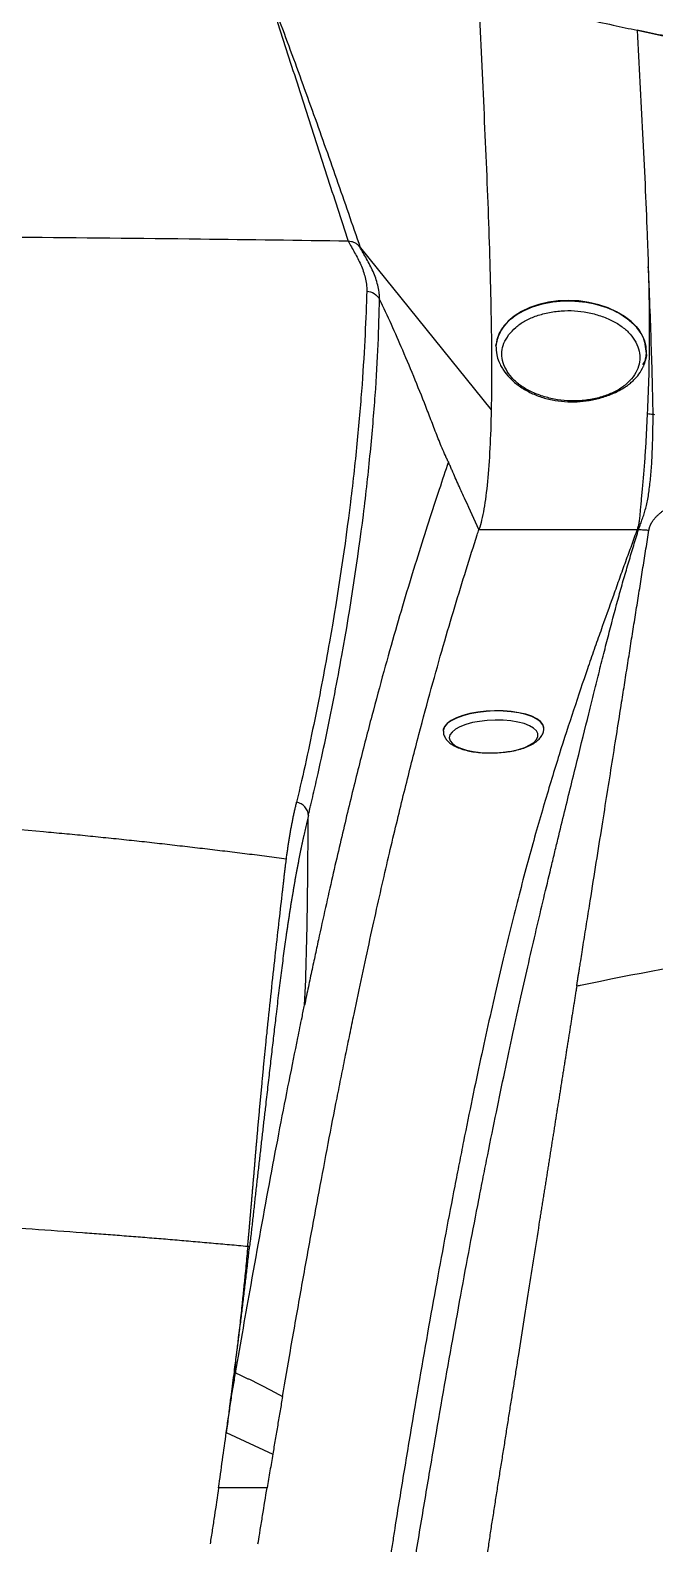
# Model space of a CAD drawing. Extents: x 527 to 611, y 788 to 934.
# Drawn here: x 575.27 to 581.48, y 869.57 to 884.62 of the extents above; entities that cross this region are included whole.
import ezdxf

# ---------------------------------------------------------------- set-up
doc = ezdxf.new("R2010")
doc.units = 0
doc.header["$MEASUREMENT"] = 0
doc.layers.add('1', color=4, linetype='Continuous')
doc.layers.add('GEOMETRY', color=3, linetype='Continuous', lineweight=25)

# ---------------------------------------------------------------- blocks, each defined once
blk = doc.blocks.new('2026_FLAIR')
at = {"layer": 'GEOMETRY'}
for p, q in [((51.488, 79.097), (52.787, 77.486)), ((54.35, 78.907), (54.349, 78.907)), ((54.414, 77.435), (54.397, 77.441)), ((52.666, 76.297), (54.238, 76.297)), ((52.311, 74.292), (52.311, 74.29)), ((53.31, 74.322), (53.31, 74.324)), ((50.153, 67.317), (50.615, 67.101)), ((50.559, 66.767), (50.076, 66.767))]:
    blk.add_line(p, q, dxfattribs=at)
at = {"layer": 'GEOMETRY', "flags": 128}
for points in [[(54.332, 78.05), (54.328, 78.114), (54.311, 78.18), (54.28, 78.245), (54.236, 78.306), (54.18, 78.363), (54.112, 78.415), (54.035, 78.461), (53.95, 78.5), (53.857, 78.531), (53.76, 78.554), (53.659, 78.568), (53.557, 78.572), (53.455, 78.568), (53.356, 78.555), (53.26, 78.532), (53.171, 78.502), (53.09, 78.463), (53.017, 78.418), (52.956, 78.366), (52.905, 78.309), (52.868, 78.248), (52.844, 78.183), (52.833, 78.117), (52.833, 78.114)], [(53.31, 74.324), (53.31, 74.326), (53.301, 74.357), (53.278, 74.386), (53.241, 74.413), (53.192, 74.438), (53.132, 74.458), (53.063, 74.474), (52.986, 74.486), (52.905, 74.492), (52.821, 74.493), (52.736, 74.489), (52.654, 74.479), (52.576, 74.465), (52.504, 74.446), (52.442, 74.423), (52.39, 74.396), (52.35, 74.368), (52.324, 74.337), (52.311, 74.306), (52.311, 74.292)], [(53.31, 74.322), (53.31, 74.323), (53.301, 74.354), (53.278, 74.384), (53.241, 74.411), (53.192, 74.435), (53.132, 74.456), (53.063, 74.472), (52.987, 74.483), (52.905, 74.49), (52.821, 74.491), (52.736, 74.486), (52.654, 74.477), (52.576, 74.462), (52.504, 74.443), (52.442, 74.42), (52.39, 74.394), (52.351, 74.365), (52.324, 74.335), (52.312, 74.304), (52.311, 74.29)], [(52.915, 74.082), (52.99, 74.093), (53.059, 74.109), (53.121, 74.129), (53.172, 74.153), (53.212, 74.179), (53.239, 74.208), (53.252, 74.237), (53.252, 74.266), (53.237, 74.294), (53.208, 74.321), (53.167, 74.345), (53.114, 74.365), (53.052, 74.381), (52.982, 74.393), (52.907, 74.4), (52.828, 74.401), (52.749, 74.397), (52.672, 74.388), (52.6, 74.375), (52.534, 74.357), (52.477, 74.335), (52.431, 74.309), (52.398, 74.282), (52.377, 74.253), (52.371, 74.224), (52.379, 74.195), (52.401, 74.168), (52.436, 74.142), (52.483, 74.12), (52.541, 74.102), (52.607, 74.088), (52.68, 74.078), (52.758, 74.074), (52.837, 74.075), (52.915, 74.082)]]:
    blk.add_lwpolyline(points, dxfattribs=at)
at = {"layer": 'GEOMETRY'}
blk.add_arc((54.341, 78.564), 0.343, 88.4759, 88.738, dxfattribs=at)
for points, knots in [([(50.509, 81.817), (50.514, 81.803), (50.518, 81.79), (50.527, 81.762), (50.532, 81.748), (50.545, 81.706), (50.554, 81.679), (50.581, 81.595), (50.599, 81.54), (50.652, 81.373), (50.688, 81.262), (50.794, 80.93), (50.865, 80.708), (51.007, 80.266), (51.079, 80.045), (51.222, 79.603), (51.293, 79.382), (51.366, 79.162)], [0, 0, 0, 0, 0.015625, 0.015625, 0.03125, 0.03125, 0.0625, 0.0625, 0.125, 0.125, 0.25, 0.25, 0.5, 0.5, 0.75, 0.75, 1, 1, 1, 1]), ([(51.488, 79.097), (51.409, 79.325), (51.331, 79.552), (51.172, 80.008), (51.091, 80.236), (50.968, 80.577), (50.927, 80.691), (50.845, 80.917), (50.803, 81.031), (50.72, 81.256), (50.678, 81.369), (50.615, 81.537), (50.595, 81.593), (50.563, 81.678), (50.553, 81.706), (50.537, 81.748), (50.532, 81.762), (50.521, 81.79), (50.516, 81.803), (50.511, 81.817)], [0, 0, 0, 0, 0.25, 0.25, 0.5, 0.5, 0.625, 0.625, 0.75, 0.75, 0.875, 0.875, 0.9375, 0.9375, 0.96875, 0.96875, 0.984375, 0.984375, 1, 1, 1, 1]), ([(52.66, 81.596), (52.687, 81.591), (52.742, 81.58), (52.828, 81.563), (52.919, 81.544), (53.016, 81.524), (53.117, 81.503), (53.224, 81.48), (53.335, 81.456), (53.594, 81.4), (53.896, 81.334), (54.16, 81.277), (54.24, 81.26)], [0, 0, 0, 0, 0.050904, 0.10512, 0.162649, 0.22349, 0.287645, 0.355113, 0.425895, 0.499991, 0.847391, 1, 1, 1, 1]), ([(56.955, 80.909), (56.936, 80.909), (56.9, 80.909), (56.845, 80.909), (56.789, 80.91), (56.733, 80.912), (56.677, 80.914), (56.62, 80.916), (56.563, 80.918), (56.505, 80.921), (56.447, 80.925), (56.388, 80.928), (56.329, 80.933), (56.27, 80.937), (56.21, 80.942), (56.15, 80.947), (56.089, 80.953), (56.028, 80.959), (55.967, 80.966), (55.905, 80.973), (55.842, 80.98), (55.779, 80.988), (55.716, 80.996), (55.652, 81.005), (55.556, 81.018), (55.426, 81.037), (55.26, 81.064), (55.088, 81.093), (54.903, 81.127), (54.7, 81.166), (54.476, 81.211), (54.321, 81.243), (54.24, 81.26)], [0, 0, 0, 0, 0.019944, 0.040045, 0.060304, 0.080721, 0.101299, 0.122037, 0.142937, 0.163999, 0.185225, 0.206615, 0.22817, 0.249892, 0.27178, 0.293835, 0.316059, 0.338453, 0.361015, 0.383749, 0.406654, 0.42973, 0.45298, 0.476402, 0.499999, 0.559174, 0.620562, 0.684168, 0.750001, 0.82644, 0.909772, 1, 1, 1, 1]), ([(54.24, 81.26), (54.249, 81.088), (54.267, 80.745), (54.293, 80.233), (54.318, 79.728), (54.337, 79.286), (54.347, 79.015), (54.35, 78.907)], [0, 0, 0, 0, 0.125, 0.25, 0.375, 0.5, 0.584764, 0.584764, 0.584764, 0.584764]), ([(54.24, 81.26), (54.281, 81.251), (54.362, 81.234), (54.481, 81.21), (54.595, 81.187), (54.705, 81.165), (54.81, 81.145), (54.938, 81.12), (55.088, 81.093), (55.26, 81.064), (55.426, 81.037), (55.576, 81.015), (55.71, 80.997), (55.831, 80.981), (55.951, 80.967), (56.068, 80.955), (56.185, 80.944), (56.299, 80.935), (56.412, 80.927), (56.524, 80.92), (56.634, 80.915), (56.742, 80.911), (56.849, 80.909), (56.92, 80.909), (56.955, 80.909)], [0, 0, 0, 0, 0.045974, 0.090225, 0.132752, 0.173557, 0.212639, 0.25, 0.315828, 0.379433, 0.440822, 0.500003, 0.545075, 0.589512, 0.633316, 0.676494, 0.719049, 0.760988, 0.802315, 0.843038, 0.883161, 0.922691, 0.961635, 1, 1, 1, 1]), ([(51.365, 79.162), (50.875, 79.17), (49.186, 79.192), (47.496, 79.207), (46.297, 79.214)], [0.7738818, 0.7738818, 0.7738818, 0.7738818, 0.8152073, 0.9163255, 0.9163255, 0.9163255, 0.9163255]), ([(51.365, 79.162), (51.365, 79.162), (51.365, 79.162), (51.365, 79.162), (51.366, 79.161), (51.366, 79.16), (51.367, 79.159)], [-0.00000006, -0.00000006, -0.00000006, -0.00000006, 0, 0, 0, 0.0004817064, 0.0004817064, 0.0004817064, 0.0004817064]), ([(51.481, 79.105), (51.474, 79.114), (51.467, 79.122), (51.449, 79.136), (51.44, 79.142), (51.42, 79.152), (51.409, 79.155), (51.388, 79.161), (51.377, 79.162), (51.366, 79.162)], [0, 0, 0, 0, 0.25, 0.25, 0.5, 0.5, 0.75, 0.75, 1, 1, 1, 1]), ([(51.367, 79.159), (51.386, 79.124), (51.408, 79.087), (51.451, 79.01), (51.472, 78.97), (51.508, 78.887), (51.524, 78.844), (51.545, 78.757), (51.551, 78.712), (51.55, 78.666)], [0, 0, 0, 0, 0.25, 0.25, 0.5, 0.5, 0.75, 0.75, 1, 1, 1, 1]), ([(51.677, 78.585), (51.677, 78.597), (51.677, 78.609), (51.675, 78.633), (51.674, 78.645), (51.67, 78.68), (51.665, 78.703), (51.648, 78.772), (51.632, 78.817), (51.593, 78.904), (51.571, 78.946), (51.525, 79.028), (51.502, 79.068), (51.481, 79.105)], [0, 0, 0, 0, 0.0625, 0.0625, 0.125, 0.125, 0.25, 0.25, 0.5, 0.5, 0.75, 0.75, 1, 1, 1, 1]), ([(54.349, 78.907), (54.35, 78.874), (54.351, 78.841), (54.353, 78.776), (54.354, 78.743), (54.356, 78.645), (54.357, 78.58), (54.359, 78.389), (54.359, 78.263), (54.357, 77.896), (54.351, 77.664), (54.339, 77.448)], [0, 0, 0, 0, 0.0625, 0.0625, 0.125, 0.125, 0.25, 0.25, 0.5, 0.5, 1, 1, 1, 1]), ([(54.397, 77.441), (54.397, 77.468), (54.397, 77.496), (54.396, 77.551), (54.395, 77.579), (54.393, 77.664), (54.392, 77.721), (54.388, 77.896), (54.384, 78.016), (54.376, 78.262), (54.372, 78.388), (54.364, 78.58), (54.362, 78.645), (54.358, 78.743), (54.357, 78.775), (54.354, 78.841), (54.352, 78.874), (54.35, 78.907)], [0, 0, 0, 0, 0.0625, 0.0625, 0.125, 0.125, 0.25, 0.25, 0.5, 0.5, 0.75, 0.75, 0.875, 0.875, 0.9375, 0.9375, 1, 1, 1, 1]), ([(51.55, 78.666), (51.542, 78.398), (51.528, 78.088), (51.49, 77.563), (51.474, 77.378), (51.446, 77.086), (51.435, 76.986), (51.413, 76.781), (51.401, 76.676), (51.335, 76.141), (51.267, 75.677), (51.135, 74.929), (51.087, 74.672), (51.005, 74.273), (50.977, 74.138), (50.917, 73.865), (50.885, 73.726), (50.852, 73.585)], [0, 0, 0, 0, 0.25, 0.25, 0.375, 0.375, 0.4375, 0.4375, 0.5, 0.5, 0.75, 0.75, 0.875, 0.875, 0.9375, 0.9375, 1, 1, 1, 1]), ([(50.969, 73.454), (50.971, 73.463), (50.973, 73.472), (50.978, 73.489), (50.984, 73.515), (50.99, 73.542), (51.002, 73.594), (51.01, 73.628), (51.034, 73.732), (51.05, 73.8), (51.096, 74.004), (51.125, 74.139), (51.208, 74.536), (51.257, 74.793), (51.392, 75.541), (51.462, 76.009), (51.53, 76.55), (51.542, 76.656), (51.566, 76.863), (51.576, 76.965), (51.605, 77.262), (51.621, 77.45), (51.647, 77.808), (51.656, 77.977), (51.67, 78.296), (51.674, 78.446), (51.677, 78.585)], [0, 0, 0, 0, 0.003906, 0.003906, 0.007812, 0.015625, 0.015625, 0.03125, 0.03125, 0.0625, 0.0625, 0.125, 0.125, 0.25, 0.25, 0.5, 0.5, 0.5625, 0.5625, 0.625, 0.625, 0.75, 0.75, 0.875, 0.875, 1, 1, 1, 1]), ([(51.55, 78.666), (51.576, 78.664), (51.602, 78.656), (51.646, 78.628), (51.665, 78.608), (51.677, 78.585)], [0, 0, 0, 0, 0.5, 0.5, 1, 1, 1, 1]), ([(52.362, 76.967), (52.362, 76.967), (52.36, 76.97), (52.356, 76.979), (52.35, 76.991), (52.346, 77), (52.344, 77.004), (52.342, 77.008), (52.338, 77.017), (52.312, 77.074), (52.268, 77.18), (52.21, 77.33), (52.133, 77.531), (52.033, 77.781), (51.878, 78.151), (51.759, 78.419), (51.677, 78.585)], [0.034567, 0.034567, 0.034567, 0.034567, 0.0346044, 0.0385107, 0.0463232, 0.0492529, 0.0502294, 0.051206, 0.0541357, 0.0619482, 0.1244482, 0.1869482, 0.2494482, 0.3744482, 0.4994482, 0.7148812, 0.7148812, 0.7148812, 0.7148812]), ([(52.834, 78.123), (52.85, 78.186), (52.882, 78.312), (53.068, 78.465), (53.324, 78.559), (53.622, 78.58), (53.913, 78.525), (54.152, 78.402), (54.31, 78.233), (54.322, 78.108), (54.328, 78.047)], [0, 0, 0, 0, 0.1259187, 0.2518374, 0.3777561, 0.5036748, 0.6295935, 0.7555122, 0.8814309, 1, 1, 1, 1]), ([(52.961, 78.23), (52.944, 78.203), (52.909, 78.15), (52.889, 78.063), (52.896, 77.975), (52.931, 77.888), (52.987, 77.806), (53.066, 77.733), (53.166, 77.672), (53.284, 77.624), (53.412, 77.589), (53.545, 77.573), (53.679, 77.574), (53.811, 77.593), (53.934, 77.627), (54.043, 77.676), (54.133, 77.739), (54.202, 77.814), (54.25, 77.896), (54.271, 77.983), (54.263, 78.071), (54.229, 78.158), (54.173, 78.24), (54.094, 78.313), (53.993, 78.375), (53.876, 78.422), (53.748, 78.457), (53.615, 78.474), (53.481, 78.472), (53.349, 78.453), (53.225, 78.419), (53.117, 78.37), (53.026, 78.307), (52.983, 78.256), (52.961, 78.23)], [0, 0, 0, 0, 0.031876, 0.062463, 0.093119, 0.125146, 0.156858, 0.187421, 0.218073, 0.250056, 0.282024, 0.312672, 0.343245, 0.374979, 0.406906, 0.4375, 0.468061, 0.499935, 0.531755, 0.562351, 0.593012, 0.625034, 0.65678, 0.687361, 0.718015, 0.749983, 0.781893, 0.812517, 0.843102, 0.874889, 0.906885, 0.937543, 0.968153, 1, 1, 1, 1]), ([(52.835, 78.121), (52.836, 78.092), (52.838, 78.04), (52.86, 77.97), (52.885, 77.919), (52.918, 77.866), (52.969, 77.802), (53.052, 77.729), (53.155, 77.665), (53.269, 77.615), (53.391, 77.582), (53.516, 77.565), (53.642, 77.564), (53.766, 77.578), (53.888, 77.606), (53.993, 77.644), (54.074, 77.684), (54.129, 77.719), (54.172, 77.751), (54.215, 77.79), (54.264, 77.844), (54.288, 77.892), (54.302, 77.919)], [0, 0, 0, 0, 0.056028, 0.101081, 0.135179, 0.160084, 0.215103, 0.279626, 0.343735, 0.406021, 0.466641, 0.525739, 0.584017, 0.642407, 0.702982, 0.767443, 0.810596, 0.846325, 0.873999, 0.900822, 0.943361, 1, 1, 1, 1]), ([(54.328, 78.047), (54.329, 78.043), (54.339, 78.004), (54.314, 77.968), (54.291, 77.934)], [0, 0, 0, 0, 0.095461, 1, 1, 1, 1]), ([(54.302, 77.919), (54.303, 77.92), (54.313, 77.938), (54.323, 77.978), (54.327, 78.016), (54.329, 78.036)], [0, 0, 0, 0, 0.026017, 0.488809, 1, 1, 1, 1]), ([(54.339, 77.448), (54.336, 77.384), (54.333, 77.321), (54.327, 77.198), (54.324, 77.139), (54.316, 77.024), (54.312, 76.969), (54.304, 76.862), (54.3, 76.811), (54.291, 76.713), (54.286, 76.667), (54.28, 76.6), (54.278, 76.579), (54.274, 76.537), (54.272, 76.517), (54.268, 76.478), (54.267, 76.459), (54.264, 76.423), (54.262, 76.406), (54.258, 76.372), (54.256, 76.356), (54.251, 76.333), (54.249, 76.325), (54.244, 76.311), (54.241, 76.304), (54.239, 76.297)], [0, 0, 0, 0, 0.125, 0.125, 0.25, 0.25, 0.375, 0.375, 0.5, 0.5, 0.625, 0.625, 0.6875, 0.6875, 0.75, 0.75, 0.8125, 0.8125, 0.875, 0.875, 0.9375, 0.9375, 0.96875, 0.96875, 1, 1, 1, 1]), ([(54.253, 76.296), (54.256, 76.303), (54.259, 76.31), (54.264, 76.325), (54.267, 76.332), (54.275, 76.355), (54.28, 76.371), (54.289, 76.396), (54.292, 76.404), (54.298, 76.421), (54.301, 76.429), (54.31, 76.456), (54.315, 76.474), (54.325, 76.511), (54.331, 76.531), (54.34, 76.571), (54.344, 76.592), (54.355, 76.657), (54.361, 76.703), (54.372, 76.8), (54.377, 76.851), (54.385, 76.958), (54.388, 77.014), (54.392, 77.129), (54.394, 77.189), (54.397, 77.312), (54.397, 77.376), (54.397, 77.441)], [0, 0, 0, 0, 0.03125, 0.03125, 0.0625, 0.0625, 0.125, 0.125, 0.15625, 0.15625, 0.1875, 0.1875, 0.25, 0.25, 0.3125, 0.3125, 0.375, 0.375, 0.5, 0.5, 0.625, 0.625, 0.75, 0.75, 0.875, 0.875, 1, 1, 1, 1]), ([(52.362, 76.967), (52.331, 76.877), (52.266, 76.682), (52.165, 76.372), (52.057, 76.033), (51.947, 75.676), (51.835, 75.295), (51.72, 74.888), (51.601, 74.449), (51.478, 73.974), (51.351, 73.455), (51.24, 72.983), (51.148, 72.577), (51.09, 72.311), (51.042, 72.091), (51.012, 71.95), (50.987, 71.836), (50.963, 71.719), (50.944, 71.629), (50.931, 71.567)], [0.2578768, 0.2578768, 0.2578768, 0.2578768, 0.3125, 0.375, 0.4375, 0.5, 0.5625, 0.625, 0.6875, 0.75, 0.8125, 0.875, 0.90625, 0.9375, 0.953125, 0.96875, 0.9765625, 0.984375, 1, 1, 1, 1]), ([(52.666, 76.297), (52.62, 76.394), (52.552, 76.54), (52.464, 76.737), (52.414, 76.847), (52.385, 76.915), (52.374, 76.94), (52.368, 76.953), (52.364, 76.963), (52.362, 76.966), (52.362, 76.967)], [0.7148812, 0.7148812, 0.7148812, 0.7148812, 0.8398812, 0.9023812, 0.9648812, 0.9805062, 0.9883187, 0.9961312, 0.9980844, 1, 1, 1, 1]), ([(54.356, 76.29), (54.357, 76.292), (54.358, 76.298), (54.359, 76.306), (54.362, 76.314), (54.364, 76.323), (54.367, 76.331), (54.371, 76.339), (54.374, 76.347), (54.379, 76.355), (54.383, 76.363), (54.388, 76.371), (54.393, 76.379), (54.399, 76.387), (54.405, 76.395), (54.411, 76.403), (54.418, 76.411), (54.425, 76.419), (54.433, 76.427), (54.441, 76.434), (54.449, 76.442), (54.458, 76.45), (54.467, 76.458), (54.476, 76.466), (54.486, 76.473), (54.496, 76.481), (54.507, 76.489), (54.517, 76.496), (54.529, 76.504), (54.54, 76.511), (54.553, 76.519), (54.565, 76.526), (54.59, 76.541), (54.63, 76.562), (54.687, 76.59), (54.751, 76.616), (54.841, 76.651), (54.967, 76.692), (55.137, 76.737), (55.324, 76.777), (55.526, 76.812), (55.741, 76.842), (55.912, 76.86), (56.029, 76.871), (56.089, 76.876), (56.149, 76.88), (56.209, 76.885), (56.269, 76.889), (56.33, 76.892), (56.391, 76.895), (56.432, 76.897), (56.452, 76.898)], [0, 0, 0, 0, 0.009334, 0.018647, 0.027943, 0.03722, 0.046482, 0.055729, 0.064962, 0.074183, 0.083392, 0.092591, 0.101782, 0.110965, 0.120142, 0.129314, 0.138482, 0.147648, 0.156812, 0.165977, 0.175143, 0.184311, 0.193483, 0.202661, 0.211845, 0.221037, 0.230237, 0.239448, 0.248671, 0.257906, 0.267155, 0.276419, 0.2857, 0.32146, 0.357139, 0.39281, 0.428551, 0.500187, 0.571432, 0.64357, 0.714754, 0.785678, 0.857038, 0.875108, 0.893098, 0.911021, 0.928886, 0.946705, 0.964489, 0.982251, 1, 1, 1, 1]), ([(50.712, 67.674), (50.738, 67.828), (50.797, 68.17), (50.888, 68.684), (50.983, 69.212), (51.076, 69.715), (51.167, 70.193), (51.24, 70.57), (51.298, 70.86), (51.333, 71.036), (51.361, 71.174), (51.389, 71.31), (51.437, 71.543), (51.531, 71.99), (51.659, 72.574), (51.803, 73.199), (51.94, 73.759), (52.069, 74.264), (52.234, 74.875), (52.427, 75.543), (52.581, 76.033), (52.66, 76.278), (52.666, 76.297)], [0.0377864, 0.0377864, 0.0377864, 0.0377864, 0.0625, 0.09375, 0.125, 0.15625, 0.1875, 0.21875, 0.234375, 0.25, 0.2578125, 0.265625, 0.28125, 0.3125, 0.375, 0.4375, 0.5, 0.5625, 0.625, 0.75, 0.875, 0.8851114, 0.8851114, 0.8851114, 0.8851114]), ([(54.238, 76.297), (54.22, 76.244), (54.201, 76.191), (54.163, 76.084), (54.143, 76.03), (54.103, 75.921), (54.083, 75.866), (54.043, 75.754), (54.023, 75.697), (53.962, 75.526), (53.919, 75.408), (53.855, 75.225), (53.833, 75.164), (53.789, 75.038), (53.767, 74.974), (53.7, 74.778), (53.654, 74.642), (53.56, 74.359), (53.512, 74.211), (53.415, 73.902), (53.365, 73.739), (53.29, 73.483), (53.265, 73.395), (53.213, 73.215), (53.188, 73.123), (53.136, 72.933), (53.11, 72.836), (53.058, 72.637), (53.031, 72.535), (52.979, 72.326), (52.953, 72.218), (52.9, 71.998), (52.874, 71.885), (52.793, 71.536), (52.738, 71.291), (52.627, 70.774), (52.57, 70.501), (52.498, 70.139), (52.483, 70.065), (52.454, 69.917), (52.439, 69.841), (52.395, 69.613), (52.365, 69.457), (52.276, 68.98), (52.215, 68.649), (52.093, 67.958), (52.031, 67.598), (51.938, 67.035), (51.906, 66.845), (51.859, 66.555), (51.844, 66.458), (51.82, 66.311), (51.813, 66.262), (51.801, 66.188), (51.795, 66.151), (51.788, 66.107), (51.785, 66.089), (51.784, 66.076), (51.783, 66.07), (51.782, 66.064)], [0, 0, 0, 0, 0.03125, 0.03125, 0.0625, 0.0625, 0.09375, 0.09375, 0.125, 0.125, 0.1875, 0.1875, 0.21875, 0.21875, 0.25, 0.25, 0.3125, 0.3125, 0.375, 0.375, 0.4375, 0.4375, 0.46875, 0.46875, 0.5, 0.5, 0.53125, 0.53125, 0.5625, 0.5625, 0.59375, 0.59375, 0.625, 0.625, 0.6875, 0.6875, 0.75, 0.75, 0.765625, 0.765625, 0.78125, 0.78125, 0.8125, 0.8125, 0.875, 0.875, 0.9375, 0.9375, 0.96875, 0.96875, 0.984375, 0.984375, 0.992187, 0.992187, 0.996094, 0.998047, 0.999023, 0.999023, 1, 1, 1, 1]), ([(52.016, 65.963), (52.032, 66.061), (52.048, 66.159), (52.08, 66.354), (52.096, 66.45), (52.144, 66.738), (52.176, 66.926), (52.27, 67.479), (52.332, 67.835), (52.455, 68.519), (52.515, 68.849), (52.605, 69.324), (52.635, 69.479), (52.68, 69.707), (52.694, 69.783), (52.724, 69.932), (52.738, 70.005), (52.811, 70.367), (52.867, 70.641), (52.977, 71.162), (53.031, 71.409), (53.109, 71.761), (53.135, 71.876), (53.186, 72.099), (53.211, 72.208), (53.261, 72.422), (53.285, 72.526), (53.334, 72.731), (53.358, 72.831), (53.393, 72.978), (53.405, 73.026), (53.428, 73.122), (53.44, 73.169), (53.474, 73.309), (53.496, 73.4), (53.561, 73.667), (53.603, 73.837), (53.683, 74.161), (53.721, 74.315), (53.776, 74.537), (53.793, 74.609), (53.829, 74.751), (53.846, 74.82), (53.88, 74.955), (53.897, 75.021), (53.93, 75.151), (53.946, 75.214), (53.995, 75.401), (54.027, 75.521), (54.075, 75.695), (54.091, 75.752), (54.123, 75.864), (54.14, 75.92), (54.172, 76.029), (54.189, 76.083), (54.221, 76.19), (54.237, 76.243), (54.253, 76.296)], [0, 0, 0, 0, 0.015625, 0.015625, 0.03125, 0.03125, 0.0625, 0.0625, 0.125, 0.125, 0.1875, 0.1875, 0.21875, 0.21875, 0.234375, 0.234375, 0.25, 0.25, 0.3125, 0.3125, 0.375, 0.375, 0.40625, 0.40625, 0.4375, 0.4375, 0.46875, 0.46875, 0.5, 0.5, 0.515625, 0.515625, 0.53125, 0.53125, 0.5625, 0.5625, 0.625, 0.625, 0.6875, 0.6875, 0.71875, 0.71875, 0.75, 0.75, 0.78125, 0.78125, 0.8125, 0.8125, 0.875, 0.875, 0.90625, 0.90625, 0.9375, 0.9375, 0.96875, 0.96875, 1, 1, 1, 1]), ([(53.638, 71.757), (53.639, 71.759), (53.64, 71.762), (53.64, 71.765), (53.64, 71.77), (53.641, 71.776), (53.643, 71.784), (53.644, 71.796), (53.647, 71.811), (53.65, 71.835), (53.655, 71.866), (53.662, 71.905), (53.669, 71.953), (53.68, 72.017), (53.692, 72.098), (53.713, 72.229), (53.74, 72.4), (53.783, 72.669), (53.834, 72.99), (53.89, 73.344), (53.942, 73.676), (53.992, 73.988), (54.04, 74.292), (54.075, 74.518), (54.101, 74.677), (54.116, 74.775), (54.131, 74.872), (54.147, 74.969), (54.162, 75.066), (54.177, 75.162), (54.192, 75.258), (54.208, 75.354), (54.223, 75.449), (54.238, 75.544), (54.253, 75.638), (54.268, 75.732), (54.283, 75.826), (54.297, 75.919), (54.312, 76.012), (54.327, 76.105), (54.342, 76.198), (54.351, 76.259), (54.356, 76.29)], [0, 0, 0, 0, 0.000644, 0.001273, 0.001593, 0.002546, 0.003802, 0.005093, 0.007508, 0.010189, 0.015289, 0.020388, 0.027151, 0.035706, 0.048182, 0.062573, 0.093687, 0.125594, 0.187628, 0.250605, 0.310131, 0.371885, 0.435933, 0.502334, 0.525407, 0.54901, 0.573146, 0.597818, 0.623026, 0.648774, 0.675063, 0.701894, 0.729269, 0.757187, 0.785649, 0.814654, 0.844202, 0.874291, 0.904918, 0.936081, 0.967777, 1, 1, 1, 1]), ([(54.253, 76.296), (54.271, 76.295), (54.305, 76.293), (54.339, 76.291), (54.356, 76.29)], [0, 0, 0, 0, 0.5, 1, 1, 1, 1]), ([(52.312, 74.29), (52.312, 74.284), (52.311, 74.264), (52.324, 74.233), (52.346, 74.199), (52.378, 74.169), (52.42, 74.142), (52.473, 74.119), (52.536, 74.099), (52.605, 74.085), (52.679, 74.077), (52.756, 74.073), (52.832, 74.074), (52.886, 74.078), (52.914, 74.081), (52.918, 74.081)], [0, 0, 0, 0, 0.033037, 0.103816, 0.174676, 0.251369, 0.337974, 0.433116, 0.529285, 0.62347, 0.716101, 0.807808, 0.89907, 0.985508, 1, 1, 1, 1]), ([(52.918, 74.081), (52.931, 74.083), (52.969, 74.088), (53.03, 74.099), (53.097, 74.117), (53.158, 74.14), (53.212, 74.168), (53.255, 74.2), (53.286, 74.235), (53.304, 74.272), (53.312, 74.302), (53.309, 74.318), (53.309, 74.322)], [0, 0, 0, 0, 0.063147, 0.183597, 0.305127, 0.428585, 0.555184, 0.686326, 0.79195, 0.886596, 0.976364, 1, 1, 1, 1]), ([(33.421, 72.654), (33.433, 72.656), (33.459, 72.66), (33.5, 72.666), (33.546, 72.674), (33.598, 72.682), (33.655, 72.692), (33.717, 72.702), (33.785, 72.713), (33.857, 72.725), (33.936, 72.737), (34.095, 72.763), (34.323, 72.799), (34.723, 72.86), (35.22, 72.933), (35.89, 73.024), (36.632, 73.118), (37.453, 73.211), (38.414, 73.306), (39.518, 73.395), (40.764, 73.468), (42.031, 73.513), (43.313, 73.529), (44.595, 73.513), (45.863, 73.468), (47.108, 73.395), (47.998, 73.323), (48.542, 73.273), (48.75, 73.253), (48.955, 73.232), (49.16, 73.211), (49.363, 73.189), (49.565, 73.166), (49.766, 73.143), (49.965, 73.12), (50.163, 73.096), (50.36, 73.072), (50.556, 73.047), (50.686, 73.03), (50.75, 73.021)], [0, 0, 0, 0, 0.002168, 0.004649, 0.007445, 0.010555, 0.013979, 0.017717, 0.02177, 0.026137, 0.030819, 0.035814, 0.054775, 0.071629, 0.107405, 0.143256, 0.18996, 0.23771, 0.28651, 0.356687, 0.427814, 0.499911, 0.573005, 0.646087, 0.71818, 0.78931, 0.859498, 0.871514, 0.883473, 0.895376, 0.907224, 0.919015, 0.930751, 0.942431, 0.954056, 0.965625, 0.977139, 0.988597, 1, 1, 1, 1]), ([(50.969, 73.454), (50.967, 73.445), (50.963, 73.427), (50.956, 73.398), (50.949, 73.37), (50.943, 73.341), (50.936, 73.312), (50.929, 73.282), (50.923, 73.252), (50.916, 73.222), (50.91, 73.191), (50.903, 73.16), (50.897, 73.129), (50.89, 73.097), (50.884, 73.065), (50.877, 73.032), (50.871, 72.999), (50.865, 72.966), (50.858, 72.933), (50.852, 72.899), (50.846, 72.864), (50.839, 72.83), (50.833, 72.795), (50.827, 72.759), (50.821, 72.723), (50.815, 72.687), (50.808, 72.65), (50.802, 72.613), (50.796, 72.576), (50.79, 72.538), (50.784, 72.5), (50.778, 72.461), (50.772, 72.422), (50.766, 72.382), (50.76, 72.343), (50.754, 72.302), (50.742, 72.216), (50.723, 72.08), (50.698, 71.888), (50.673, 71.688), (50.65, 71.492), (50.628, 71.304), (50.607, 71.125), (50.586, 70.94), (50.564, 70.75), (50.547, 70.598), (50.534, 70.488), (50.526, 70.422), (50.519, 70.355), (50.511, 70.287), (50.503, 70.219), (50.496, 70.151), (50.488, 70.082), (50.48, 70.013), (50.472, 69.944), (50.464, 69.874), (50.456, 69.804), (50.448, 69.734), (50.44, 69.664), (50.432, 69.593), (50.425, 69.522), (50.417, 69.451), (50.409, 69.381), (50.401, 69.309), (50.393, 69.238), (50.387, 69.191), (50.385, 69.167)], [0, 0, 0, 0, 0.010712, 0.021424, 0.032138, 0.042851, 0.053566, 0.06428, 0.074995, 0.08571, 0.096425, 0.10714, 0.117855, 0.12857, 0.139285, 0.15, 0.160715, 0.17143, 0.182144, 0.192858, 0.203572, 0.214286, 0.224999, 0.235713, 0.246427, 0.257141, 0.267856, 0.278571, 0.289286, 0.300001, 0.310716, 0.32143, 0.332144, 0.342858, 0.353572, 0.364286, 0.375, 0.421875, 0.468751, 0.515618, 0.562486, 0.599982, 0.637474, 0.67497, 0.712469, 0.749966, 0.762465, 0.774964, 0.787462, 0.799961, 0.81246, 0.82496, 0.83746, 0.849961, 0.862461, 0.874962, 0.887463, 0.899964, 0.912466, 0.92497, 0.937474, 0.94998, 0.962486, 0.974992, 0.987497, 1, 1, 1, 1]), ([(50.75, 73.021), (50.752, 73.035), (50.756, 73.063), (50.762, 73.104), (50.768, 73.145), (50.774, 73.186), (50.78, 73.227), (50.787, 73.267), (50.794, 73.308), (50.802, 73.348), (50.81, 73.388), (50.817, 73.428), (50.826, 73.467), (50.834, 73.507), (50.843, 73.546), (50.849, 73.572), (50.852, 73.585)], [0, 0, 0, 0, 0.071421, 0.142851, 0.214286, 0.285721, 0.357152, 0.428577, 0.499998, 0.571417, 0.642836, 0.714257, 0.785681, 0.857112, 0.928551, 1, 1, 1, 1]), ([(50.969, 73.454), (50.969, 73.469), (50.965, 73.484), (50.953, 73.512), (50.945, 73.525), (50.924, 73.548), (50.911, 73.559), (50.883, 73.575), (50.868, 73.581), (50.852, 73.585)], [0, 0, 0, 0, 0.25, 0.25, 0.5, 0.5, 0.75, 0.75, 1, 1, 1, 1]), ([(50.931, 71.567), (50.94, 71.735), (50.952, 72.071), (50.961, 72.576), (50.965, 73.037), (50.967, 73.33), (50.969, 73.454)], [0, 0, 0, 0, 0.25, 0.5, 0.75, 0.9356293, 0.9356293, 0.9356293, 0.9356293]), ([(50.366, 69.168), (50.367, 69.18), (50.369, 69.203), (50.373, 69.239), (50.376, 69.274), (50.379, 69.309), (50.382, 69.344), (50.385, 69.379), (50.388, 69.414), (50.391, 69.449), (50.394, 69.484), (50.397, 69.519), (50.4, 69.554), (50.403, 69.589), (50.406, 69.624), (50.409, 69.659), (50.412, 69.694), (50.415, 69.729), (50.418, 69.764), (50.421, 69.799), (50.424, 69.833), (50.427, 69.868), (50.43, 69.903), (50.433, 69.937), (50.436, 69.972), (50.439, 70.006), (50.441, 70.041), (50.444, 70.075), (50.447, 70.109), (50.45, 70.144), (50.453, 70.178), (50.456, 70.212), (50.459, 70.246), (50.462, 70.28), (50.465, 70.314), (50.468, 70.348), (50.471, 70.381), (50.474, 70.415), (50.477, 70.448), (50.48, 70.482), (50.483, 70.515), (50.486, 70.549), (50.489, 70.582), (50.492, 70.615), (50.496, 70.648), (50.499, 70.681), (50.502, 70.714), (50.505, 70.746), (50.508, 70.779), (50.511, 70.812), (50.514, 70.844), (50.517, 70.876), (50.52, 70.909), (50.523, 70.941), (50.526, 70.973), (50.529, 71.005), (50.533, 71.037), (50.536, 71.068), (50.539, 71.1), (50.542, 71.131), (50.545, 71.163), (50.548, 71.194), (50.551, 71.225), (50.554, 71.256), (50.558, 71.287), (50.561, 71.318), (50.564, 71.348), (50.579, 71.495), (50.606, 71.75), (50.644, 72.095), (50.68, 72.415), (50.704, 72.622), (50.717, 72.738), (50.722, 72.777), (50.726, 72.815), (50.73, 72.852), (50.734, 72.888), (50.739, 72.923), (50.743, 72.957), (50.747, 72.99), (50.749, 73.011), (50.75, 73.021)], [0, 0, 0, 0, 0.007579, 0.015157, 0.022734, 0.030311, 0.037888, 0.045464, 0.053041, 0.060617, 0.068194, 0.075771, 0.083347, 0.090924, 0.098501, 0.106078, 0.113655, 0.121232, 0.128808, 0.136385, 0.143962, 0.151539, 0.159116, 0.166693, 0.17427, 0.181847, 0.189424, 0.197002, 0.204579, 0.212156, 0.219733, 0.22731, 0.234888, 0.242465, 0.250042, 0.257618, 0.265195, 0.272772, 0.280348, 0.287925, 0.295501, 0.303078, 0.310654, 0.31823, 0.325807, 0.333383, 0.340959, 0.348536, 0.356112, 0.363689, 0.371265, 0.378841, 0.386418, 0.393995, 0.401571, 0.409148, 0.416724, 0.424301, 0.431878, 0.439455, 0.447032, 0.454609, 0.462186, 0.469763, 0.477341, 0.484918, 0.492496, 0.500073, 0.593819, 0.687551, 0.781269, 0.874986, 0.888878, 0.90277, 0.916662, 0.930553, 0.944444, 0.958333, 0.972222, 0.986111, 1, 1, 1, 1]), ([(53.638, 71.757), (53.65, 71.76), (53.663, 71.762), (54.745, 71.987), (55.826, 72.167), (57.461, 72.381), (58.009, 72.443), (58.561, 72.497), (58.566, 72.497), (58.57, 72.498)], [0.6869859, 0.6869859, 0.6869859, 0.6869859, 0.688403, 0.688403, 0.813403, 0.813403, 0.875903, 0.875903, 0.8764171, 0.8764171, 0.8764171, 0.8764171]), ([(53.638, 71.757), (53.636, 71.742), (53.631, 71.712), (53.624, 71.666), (53.617, 71.62), (53.609, 71.574), (53.602, 71.528), (53.595, 71.481), (53.587, 71.435), (53.58, 71.388), (53.572, 71.34), (53.565, 71.293), (53.557, 71.245), (53.55, 71.197), (53.542, 71.149), (53.534, 71.1), (53.527, 71.052), (53.519, 71.003), (53.511, 70.954), (53.503, 70.904), (53.495, 70.855), (53.487, 70.805), (53.48, 70.755), (53.472, 70.705), (53.464, 70.654), (53.456, 70.603), (53.447, 70.552), (53.439, 70.501), (53.431, 70.45), (53.423, 70.398), (53.415, 70.346), (53.407, 70.294), (53.398, 70.242), (53.39, 70.189), (53.382, 70.136), (53.373, 70.083), (53.365, 70.03), (53.356, 69.976), (53.348, 69.922), (53.339, 69.868), (53.331, 69.814), (53.322, 69.76), (53.313, 69.705), (53.305, 69.65), (53.296, 69.595), (53.287, 69.54), (53.278, 69.484), (53.255, 69.34), (53.218, 69.105), (53.166, 68.775), (53.112, 68.437), (53.069, 68.162), (53.036, 67.953), (53.014, 67.813), (52.991, 67.672), (52.969, 67.531), (52.946, 67.388), (52.924, 67.244), (52.901, 67.1), (52.877, 66.954), (52.854, 66.808), (52.839, 66.709), (52.831, 66.66)], [0, 0, 0, 0, 0.01091, 0.021815, 0.032717, 0.043614, 0.054507, 0.065396, 0.076282, 0.087165, 0.098044, 0.10892, 0.119794, 0.130664, 0.141532, 0.152398, 0.163262, 0.174123, 0.184982, 0.19584, 0.206696, 0.217551, 0.228404, 0.239256, 0.250107, 0.260958, 0.271808, 0.282658, 0.293508, 0.304358, 0.315209, 0.326061, 0.336914, 0.347769, 0.358625, 0.369484, 0.380344, 0.391208, 0.402073, 0.412942, 0.423813, 0.434688, 0.445566, 0.456446, 0.467331, 0.478219, 0.489111, 0.500007, 0.562357, 0.62478, 0.687315, 0.749993, 0.77494, 0.799891, 0.824849, 0.849817, 0.874798, 0.899795, 0.924811, 0.949848, 0.97491, 1, 1, 1, 1]), ([(50.245, 67.908), (50.297, 68.21), (50.416, 68.888), (50.595, 69.871), (50.749, 70.669), (50.851, 71.174), (50.901, 71.42), (50.923, 71.527), (50.931, 71.567)], [0.0150015, 0.0150015, 0.0150015, 0.0150015, 0.0625, 0.125, 0.1875, 0.21875, 0.234375, 0.2441362, 0.2441362, 0.2441362, 0.2441362]), ([(33.482, 68.875), (33.515, 68.879), (33.583, 68.887), (33.684, 68.898), (33.785, 68.91), (33.886, 68.922), (33.988, 68.933), (34.09, 68.945), (34.191, 68.956), (34.293, 68.967), (34.395, 68.979), (34.498, 68.99), (34.6, 69.001), (34.702, 69.012), (34.805, 69.023), (34.907, 69.034), (35.01, 69.045), (35.113, 69.056), (35.216, 69.066), (35.608, 69.106), (36.295, 69.173), (37.283, 69.259), (38.28, 69.334), (39.287, 69.397), (40.3, 69.446), (41.316, 69.482), (42.331, 69.503), (43.569, 69.512), (45.032, 69.494), (46.322, 69.447), (47.216, 69.402), (47.719, 69.373), (48.222, 69.341), (48.618, 69.313), (48.908, 69.291), (49.092, 69.277), (49.275, 69.263), (49.458, 69.248), (49.641, 69.233), (49.823, 69.217), (50.004, 69.201), (50.185, 69.185), (50.306, 69.174), (50.366, 69.168)], [0, 0, 0, 0, 0.006305, 0.01261, 0.018915, 0.025219, 0.031524, 0.037828, 0.04413, 0.050432, 0.056732, 0.06303, 0.069326, 0.07562, 0.08191, 0.088199, 0.094485, 0.100769, 0.107052, 0.113333, 0.172601, 0.231821, 0.291074, 0.350453, 0.409955, 0.46923, 0.528215, 0.587048, 0.684972, 0.783118, 0.812667, 0.842286, 0.871992, 0.901756, 0.9127, 0.923637, 0.934567, 0.945488, 0.956402, 0.967309, 0.978211, 0.989107, 1, 1, 1, 1]), ([(50.366, 69.168), (50.363, 69.136), (50.357, 69.071), (50.348, 68.972), (50.337, 68.857), (50.323, 68.726), (50.306, 68.562), (50.287, 68.382), (50.264, 68.186), (50.248, 68.056), (50.24, 67.99)], [0, 0, 0, 0, 0.082603, 0.165916, 0.249939, 0.374721, 0.499965, 0.666489, 0.833165, 1, 1, 1, 1]), ([(50.242, 67.99), (50.245, 68.015), (50.252, 68.064), (50.261, 68.138), (50.27, 68.211), (50.283, 68.309), (50.298, 68.432), (50.316, 68.58), (50.334, 68.728), (50.352, 68.877), (50.368, 69.023), (50.379, 69.12), (50.385, 69.167)], [0, 0, 0, 0, 0.063162, 0.125895, 0.188191, 0.250042, 0.375957, 0.500069, 0.62817, 0.754245, 0.878212, 1, 1, 1, 1]), ([(50.366, 69.168), (50.371, 69.168), (50.376, 69.168), (50.382, 69.167), (50.384, 69.167), (50.385, 69.167)], [0, 0, 0, 0, 0.5, 0.5, 1, 1, 1, 1]), ([(50.241, 67.99), (50.238, 67.968), (50.232, 67.921), (50.223, 67.85), (50.212, 67.766), (50.2, 67.67), (50.19, 67.598), (50.186, 67.563)], [0, 0, 0, 0, 0.159193, 0.325859, 0.500003, 0.749851, 1, 1, 1, 1]), ([(50.186, 67.563), (50.188, 67.578), (50.193, 67.613), (50.202, 67.684), (50.215, 67.78), (50.229, 67.887), (50.238, 67.958), (50.242, 67.99)], [0, 0, 0, 0, 0.1035464, 0.2500013, 0.5000018, 0.7753851, 1, 1, 1, 1]), ([(50.242, 67.99), (50.243, 67.977), (50.243, 67.949), (50.244, 67.922), (50.245, 67.908)], [0, 0, 0, 0, 0.5, 1, 1, 1, 1]), ([(50.245, 67.908), (50.254, 67.904), (50.273, 67.895), (50.3, 67.883), (50.328, 67.87), (50.355, 67.858), (50.382, 67.845), (50.409, 67.832), (50.435, 67.819), (50.461, 67.807), (50.487, 67.794), (50.513, 67.781), (50.538, 67.768), (50.564, 67.754), (50.589, 67.741), (50.614, 67.728), (50.639, 67.715), (50.663, 67.701), (50.688, 67.688), (50.704, 67.679), (50.712, 67.674)], [0, 0, 0, 0, 0.055566, 0.111145, 0.166731, 0.222321, 0.27791, 0.333494, 0.389072, 0.444642, 0.500202, 0.555752, 0.611293, 0.666825, 0.722351, 0.777873, 0.833395, 0.88892, 0.944453, 1, 1, 1, 1]), ([(50.186, 67.563), (50.182, 67.537), (50.171, 67.455), (50.16, 67.373), (50.153, 67.317)], [0, 0, 0, 0, 0.1147858, 0.3647858, 0.3647858, 0.3647858, 0.3647858]), ([(50.076, 66.767), (50.063, 66.674), (50.042, 66.534), (50.014, 66.349), (49.999, 66.256), (49.992, 66.21)], [0, 0, 0, 0, 0.5, 0.75, 1, 1, 1, 1]), ([(50.483, 66.3), (50.486, 66.317), (50.496, 66.38), (50.521, 66.537), (50.544, 66.675), (50.559, 66.767)], [0, 0, 0, 0, 0.0902117, 0.3402117, 0.8402117, 0.8402117, 0.8402117, 0.8402117]), ([(52.831, 66.66), (52.827, 66.636), (52.82, 66.588), (52.809, 66.516), (52.797, 66.444), (52.786, 66.372), (52.775, 66.3), (52.765, 66.227), (52.754, 66.154), (52.743, 66.081), (52.733, 66.008), (52.722, 65.934), (52.712, 65.86), (52.702, 65.786), (52.691, 65.712), (52.681, 65.637), (52.671, 65.563), (52.661, 65.488), (52.651, 65.413), (52.642, 65.337), (52.632, 65.262), (52.622, 65.186), (52.613, 65.11), (52.604, 65.034), (52.594, 64.957), (52.585, 64.881), (52.576, 64.804), (52.567, 64.727), (52.558, 64.649), (52.549, 64.572), (52.54, 64.494), (52.532, 64.416), (52.52, 64.308), (52.505, 64.17), (52.487, 64.001), (52.47, 63.831), (52.454, 63.66), (52.437, 63.489), (52.421, 63.316), (52.406, 63.143), (52.391, 62.969), (52.376, 62.794), (52.362, 62.618), (52.348, 62.441), (52.334, 62.263), (52.322, 62.085), (52.313, 61.965), (52.309, 61.905)], [0, 0, 0, 0, 0.016032, 0.032071, 0.048119, 0.064174, 0.080239, 0.096313, 0.112396, 0.128489, 0.144592, 0.160705, 0.176829, 0.192965, 0.209111, 0.225269, 0.24144, 0.257622, 0.273816, 0.290023, 0.306243, 0.322476, 0.338722, 0.354982, 0.371256, 0.387544, 0.403847, 0.420164, 0.436497, 0.452844, 0.469208, 0.485588, 0.501984, 0.537144, 0.572353, 0.607615, 0.642935, 0.678315, 0.713758, 0.749269, 0.784851, 0.820506, 0.856239, 0.892052, 0.927948, 0.96393, 1, 1, 1, 1])]:
    blk.add_open_spline(points, degree=3, knots=knots, dxfattribs=at)
for points in [[(52.66, 81.596), (52.678, 81.226), (52.714, 80.485), (52.761, 79.401), (52.791, 78.376), (52.793, 77.764), (52.787, 77.486)], [(51.366, 79.162), (51.365, 79.162), (51.365, 79.162), (51.365, 79.162)], [(51.481, 79.105), (51.483, 79.103), (51.485, 79.1), (51.488, 79.097)], [(52.787, 77.486), (52.785, 77.351), (52.776, 77.096), (52.752, 76.763), (52.717, 76.49), (52.685, 76.353), (52.666, 76.297)], [(54.339, 77.448), (54.359, 77.448), (54.378, 77.445), (54.397, 77.441)], [(54.239, 76.297), (54.243, 76.297), (54.248, 76.296), (54.253, 76.296)], [(50.153, 67.317), (50.16, 67.368), (50.174, 67.47), (50.197, 67.621), (50.221, 67.768), (50.237, 67.862), (50.245, 67.908)], [(50.242, 67.99), (50.242, 67.99), (50.241, 67.99), (50.24, 67.99)], [(50.712, 67.674), (50.704, 67.627), (50.688, 67.533), (50.664, 67.39), (50.639, 67.246), (50.623, 67.149), (50.615, 67.101)], [(50.076, 66.767), (50.089, 66.858), (50.115, 67.042), (50.14, 67.225), (50.153, 67.317)], [(50.615, 67.101), (50.606, 67.045), (50.587, 66.935), (50.569, 66.823), (50.559, 66.767)], [(50.468, 66.21), (50.473, 66.24), (50.478, 66.27), (50.483, 66.3)]]:
    blk.add_open_spline(points, degree=3, dxfattribs=at)

msp = doc.modelspace()

# ---------------------------------------------------------------- block references
at = {"layer": '1'}
msp.add_blockref('2026_FLAIR', (527.067, 803.363), dxfattribs=at)

doc.saveas('drawing.dxf')
